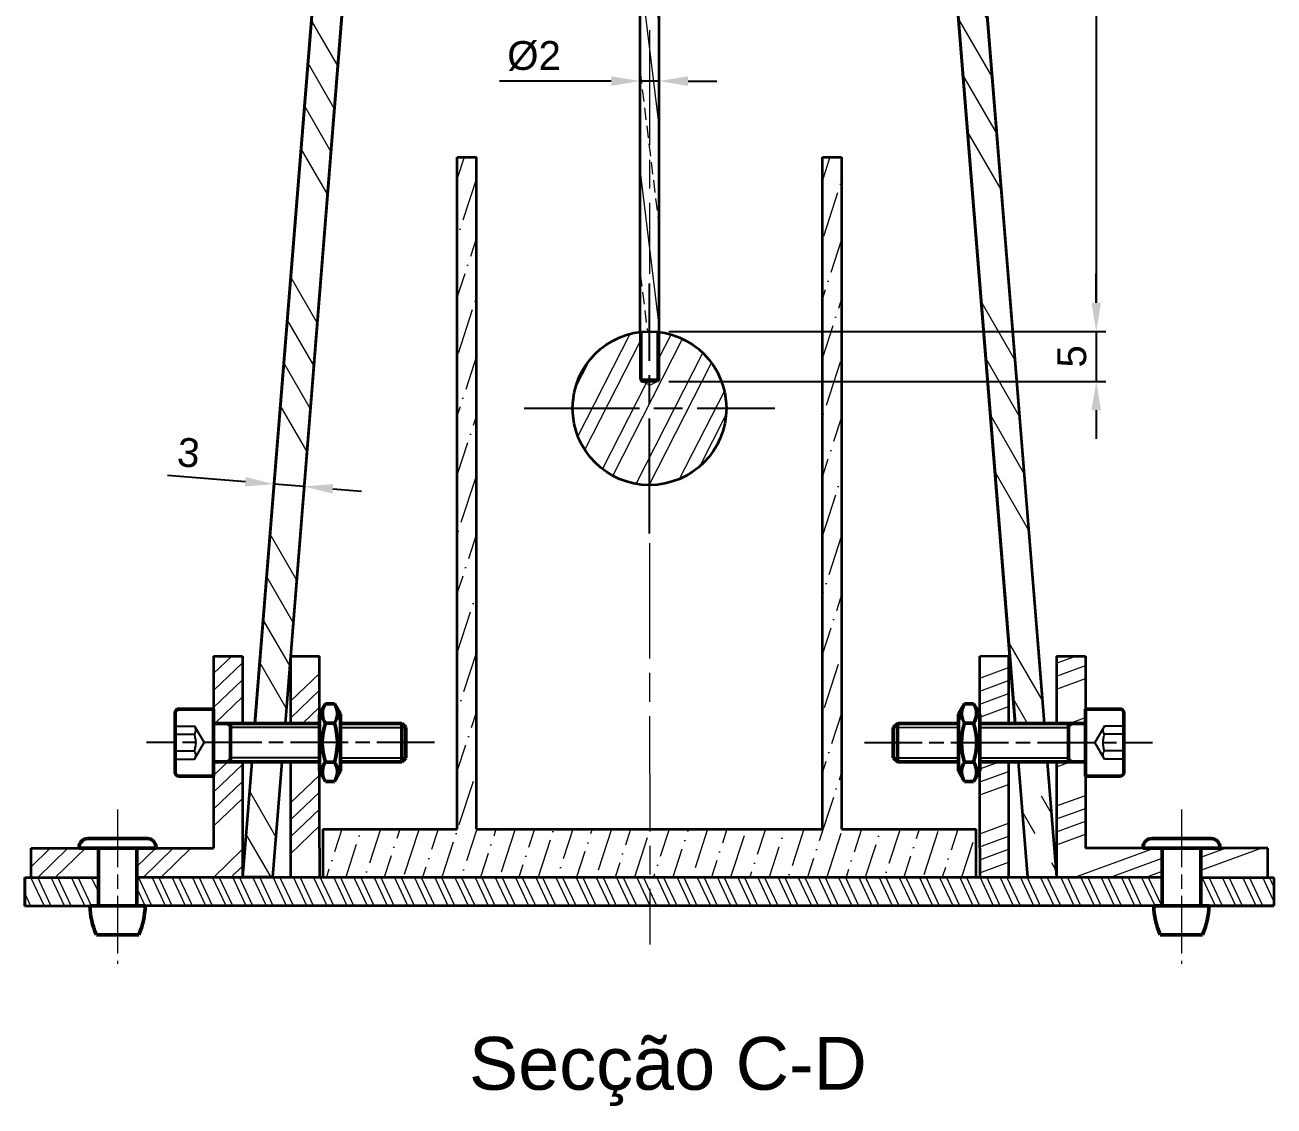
# Model space of a CAD drawing. Header units: millimetres. Extents: x 172 to 840, y -38 to 597.
# Drawn here: x 428.3 to 558.3, y -37.7 to 74.9 of the extents above; entities that cross this region are included whole.
import ezdxf

# ---------------------------------------------------------------- set-up
doc = ezdxf.new("R2010")
doc.units = ezdxf.units.MM
for name, pattern in [('3.1_Seccao$0$AM_ISO02W050', [7.5, 6, -1.5]), ('3.1_Seccao$0$AM_ISO02W050x2', [3.75, 3, -0.75]), ('3.1_Seccao$0$AM_ISO08W050', [18, 12, -1.5, 3, -1.5]), ('3.1_Seccao$0$AM_ISO08W050x2', [9, 6, -0.75, 1.5, -0.75]), ('3.1_Seccao$0$AM_ISO09W050', [22.5, 12, -1.5, 3, -1.5, 3, -1.5]), ('AM_ISO02W050', [7.5, 6, -1.5]), ('AM_ISO08W050', [18, 12, -1.5, 3, -1.5])]:
    doc.linetypes.add(name, pattern=pattern)
for name, color, linetype, lineweight in [('3.1_Seccao$0$AM_0N', 7, 'Continuous', 50), ('3.1_Seccao$0$AM_3N', 6, 'AM_ISO02W050', 25), ('3.1_Seccao$0$AM_4N', 3, 'Continuous', 25), ('3.1_Seccao$0$AM_7', 4, 'AM_ISO08W050', 25), ('3.1_Seccao$0$AM_7N', 4, 'AM_ISO08W050', 25), ('3.1_Seccao$0$Contorno', 7, 'Continuous', 35), ('3.1_Seccao$0$Extremos', 7, '3.1_Seccao$0$AM_ISO09W050', 18), ('3.1_Seccao$0$Inflexão', 7, 'Continuous', 18), ('3.1_Seccao$0$Invisível', 7, '3.1_Seccao$0$AM_ISO02W050', 18), ('3.1_Seccao$0$Tracejado', 4, 'Continuous', 18), ('AM_5', 3, 'Continuous', 18)]:
    doc.layers.add(name, color=color, linetype=linetype, lineweight=lineweight)
doc.layers.add('3.1_Seccao$0$Eixos', color=3, linetype='3.1_Seccao$0$AM_ISO08W050', lineweight=18, plot=False)
doc.styles.add('3.1_Seccao$0$Standard', font='arial.ttf')
doc.styles.get("Standard").update_dxf_attribs({"font": 'arial.ttf'})
doc.dimstyles.new('ISO-25$0', dxfattribs={"dimtxt": 3, "dimasz": 3, "dimexe": 1, "dimexo": 2, "dimgap": 1, "dimtad": 1, "dimdec": 1, "dimtxsty": 'Standard', "dimcen": 2.5, "dimadec": 0, "dimazin": 0, "dimtfac": 1, "dimtdec": 1, "dimtmove": 0, "dimatfit": 3, "dimfxl": 1, "dimarcsym": 0})
doc.dimstyles.new('ISO-25$2', dxfattribs={"dimtxt": 3, "dimasz": 3, "dimexe": 1, "dimexo": 2, "dimgap": 1, "dimtad": 1, "dimdec": 1, "dimtxsty": 'Standard', "dimcen": 2.5, "dimadec": 0, "dimazin": 0, "dimtfac": 1, "dimtdec": 1, "dimtmove": 0, "dimatfit": 3, "dimfxl": 1, "dimarcsym": 0})
pattern_1 = [(300, (139.956, -196.529), (13.19823, 7.62), []), (300, (139.026, -199.998), (13.19823, 7.62), []), (300, (138.096, -203.468), (13.19823, 7.62), []), (300, (137.167, -206.938), (13.19823, 7.62), [])]
pattern_2 = [(115, (139.9559, -196.5288), (-1.726516, -0.805088), []), (115, (140.263, -195.6849), (-1.726516, -0.805088), [])]

# ---------------------------------------------------------------- blocks, each defined once
blk = doc.blocks.new('*D48')
at = {"layer": 'AM_5', "color": 0, "lineweight": -2, "transparency": 16777216}
for p, q in [((489.34, 69.01), (477.71, 69.01)), ((494.34, 69.01), (492.34, 69.01)), ((497.34, 69.01), (500.34, 69.01)), ((492.34, 67.65), (492.34, 68.01)), ((494.34, 67.65), (494.34, 68.01))]:
    blk.add_line(p, q, dxfattribs=at)
at = {"layer": 'AM_5', "color": 0, "transparency": 16777216}
for points in [[(489.34, 69.51), (489.34, 68.51), (492.34, 69.01)], [(497.34, 69.51), (497.34, 68.51), (494.34, 69.01)]]:
    blk.add_solid(points, dxfattribs=at)
at = {"layer": 'Defpoints', "color": 0, "transparency": 16777216}
for p in [(492.34, 69.65), (494.34, 69.65), (494.34, 69.01)]:
    blk.add_point(p, dxfattribs=at)
at = {"layer": 'AM_5', "color": 0, "transparency": 16777216, "insert": (481.31, 71.62), "char_height": 3, "attachment_point": 5}
blk.add_mtext('%%C2', dxfattribs=at)
blk = doc.blocks.new('*D51')
at = {"layer": 'AM_5', "color": 0, "lineweight": -2, "transparency": 16777216}
for p, q in [((451.27, 27.28), (443.17, 27.94)), ((454.12, 25.32), (454.18, 26.05)), ((457.37, 26.79), (454.26, 27.04)), ((460.36, 26.55), (463.35, 26.31)), ((457.23, 25.07), (457.29, 25.8))]:
    blk.add_line(p, q, dxfattribs=at)
at = {"layer": 'AM_5', "color": 0, "transparency": 16777216}
for points in [[(451.31, 27.78), (451.23, 26.79), (454.26, 27.04)], [(460.4, 27.05), (460.32, 26.06), (457.37, 26.79)]]:
    blk.add_solid(points, dxfattribs=at)
at = {"layer": 'Defpoints', "color": 0, "transparency": 16777216}
for p in [(454.28, 27.31), (457.37, 26.79), (457.39, 27.06)]:
    blk.add_point(p, dxfattribs=at)
at = {"layer": 'AM_5', "color": 0, "transparency": 16777216, "insert": (445.35, 30.3), "char_height": 3, "attachment_point": 5, "rotation": 355.4}
blk.add_mtext('3', dxfattribs=at)
blk = doc.blocks.new('*D61')
at = {"layer": 'AM_5', "color": 0, "lineweight": -2, "transparency": 16777216}
blk.add_arc((473.32, 226.12), 9.74, 283.1425, 342.2813, dxfattribs=at)
at = {"layer": 'AM_5', "color": 0, "transparency": 16777216}
for points in [[(482.11, 223.23), (483.09, 223.08), (483.06, 226.12)], [(475.57, 216.13), (475.5, 217.13), (472.55, 216.41)]]:
    blk.add_solid(points, dxfattribs=at)
at = {"layer": 'Defpoints', "color": 0, "transparency": 16777216}
for p in [(473.32, 226.12), (473.32, 226.12), (491.32, 226.12), (477.74, 217.44), (455.39, 2.12)]:
    blk.add_point(p, dxfattribs=at)
at = {"layer": 'AM_5', "color": 0, "transparency": 16777216, "insert": (478.21, 220.82), "char_height": 3, "attachment_point": 5, "rotation": 42.7119}
blk.add_mtext('95°', dxfattribs=at)
blk = doc.blocks.new('*D63')
at = {"layer": 'AM_5', "color": 0, "lineweight": -2, "transparency": 16777216}
for p, q in [((495.32, 123.11), (540.82, 123.11)), ((539.82, 120.11), (539.82, 45.94)), ((495.32, 42.94), (540.82, 42.94))]:
    blk.add_line(p, q, dxfattribs=at)
at = {"layer": 'AM_5', "color": 0, "transparency": 16777216}
for points in [[(539.32, 120.11), (540.32, 120.11), (539.82, 123.11)], [(539.32, 45.94), (540.32, 45.94), (539.82, 42.94)]]:
    blk.add_solid(points, dxfattribs=at)
at = {"layer": 'Defpoints', "color": 0, "transparency": 16777216}
for p in [(493.32, 123.11), (493.32, 42.94), (539.82, 42.94)]:
    blk.add_point(p, dxfattribs=at)
at = {"layer": 'AM_5', "color": 0, "transparency": 16777216, "insert": (537.29, 83.02), "char_height": 3, "attachment_point": 5, "rotation": 90}
blk.add_mtext('80', dxfattribs=at)
blk = doc.blocks.new('*D64')
at = {"layer": 'AM_5', "color": 0, "lineweight": -2, "transparency": 16777216}
for p, q in [((539.82, 45.93), (539.82, 48.93)), ((495.32, 42.93), (540.82, 42.93)), ((539.82, 42.93), (539.82, 37.74)), ((495.32, 37.74), (540.82, 37.74)), ((539.82, 34.74), (539.82, 31.74))]:
    blk.add_line(p, q, dxfattribs=at)
at = {"layer": 'AM_5', "color": 0, "transparency": 16777216}
for points in [[(539.32, 45.93), (540.32, 45.93), (539.82, 42.93)], [(539.32, 34.74), (540.32, 34.74), (539.82, 37.74)]]:
    blk.add_solid(points, dxfattribs=at)
at = {"layer": 'Defpoints', "color": 0, "transparency": 16777216}
for p in [(493.32, 42.93), (493.32, 37.74), (539.82, 37.74)]:
    blk.add_point(p, dxfattribs=at)
at = {"layer": 'AM_5', "color": 0, "transparency": 16777216, "insert": (537.29, 40.34), "char_height": 3, "attachment_point": 5, "rotation": 90}
blk.add_mtext('5', dxfattribs=at)

msp = doc.modelspace()

# ---------------------------------------------------------------- hatches: boundary and pattern name
at = {"layer": '3.1_Seccao$0$Tracejado', "transparency": 33554687}
h = msp.add_hatch(dxfattribs=at)
h.set_pattern_fill('ANSI34', color=256, scale=0.8, angle=255)
h.set_pattern_definition(pattern_1)
edge = h.paths.add_edge_path()
edge.add_line((470.32, 246.12), (489.12, 246.12))
edge.add_line((489.12, 246.12), (491.75, 243.49))
edge.add_line((491.75, 242.95), (491.32, 242.52))
edge.add_line((491.32, 242.52), (491.32, 226.12))
edge.add_line((491.32, 226.12), (473.32, 226.12))
edge.add_line((473.32, 226.12), (455.39, 2.12))
edge.add_line((470.32, 226.24), (470.32, 246.12))
edge.add_line((452.25, 2.12), (470.32, 226.24))
edge.add_line((455.39, 2.12), (452.25, 2.12))
h = msp.add_hatch(dxfattribs=at)
h.set_pattern_fill('ANSI34', color=256, scale=0.8, angle=255)
h.set_pattern_definition(pattern_1)
h.paths.add_polyline_path([(531.39, 2.12), (513.32, 226.12), (495.32, 226.12), (495.32, 242.52), (494.89, 242.95), (494.89, 243.49), (497.52, 246.12), (516.32, 246.12), (516.32, 226.24), (534.4, 2.12)])
edge = h.paths.add_edge_path()
edge.add_line((531.71, -1.88), (532.68, -13.88))
edge.add_line((534.72, -1.88), (535.69, -13.88))
h = msp.add_hatch(dxfattribs=at)
h.set_pattern_fill('ANSI33', color=256, scale=0.4, angle=52)
h.set_pattern_definition([(97, (139.9559, -196.5288), (-2.521067, -0.309548), []), (97, (141.0616, -195.1135), (-2.521067, -0.309548), [1.27, -0.635])])
edge = h.paths.add_edge_path()
edge.add_line((492.34, 42.94), (492.34, 112.49))
edge.add_line((492.34, 42.94), (494.31, 42.94))
edge.add_line((494.34, 37.94), (494.34, 112.49))
edge.add_arc((490.34, 112.49), 2, 0, 51.2924)
edge.add_spline(control_points=[(490.64, 121.78), (490.61, 121.72), (490.58, 121.67), (490.52, 121.55), (490.49, 121.49), (490.46, 121.4), (490.44, 121.36), (490.41, 121.28), (490.4, 121.25), (490.36, 121.11), (490.33, 121.01), (490.29, 120.83), (490.27, 120.76), (490.22, 120.54), (490.2, 120.43), (490.16, 120.18), (490.14, 120.06), (490.07, 119.64), (490.02, 119.34), (489.94, 118.74), (489.91, 118.43), (489.88, 117.9), (489.88, 117.65), (489.89, 117.15), (489.91, 116.89), (489.99, 116.4), (490.05, 116.16), (490.2, 115.7), (490.31, 115.48), (490.48, 115.19), (490.54, 115.1), (490.66, 114.94), (490.72, 114.86), (490.87, 114.7), (490.96, 114.61), (491.13, 114.44), (491.23, 114.35), (491.41, 114.19), (491.5, 114.12), (491.59, 114.05)], knot_values=[3.081035, 3.081035, 3.081035, 3.081035, 3.277809, 3.277809, 3.474583, 3.474583, 3.589021, 3.589021, 3.703459, 3.703459, 4.031854, 4.031854, 4.267018, 4.267018, 4.620797, 4.620797, 4.974576, 4.974576, 5.817203, 5.817203, 6.659829, 6.659829, 7.356631, 7.356631, 8.12125, 8.12125, 8.885868, 8.885868, 9.650487, 9.650487, 9.966106, 9.966106, 10.281726, 10.281726, 10.655249, 10.655249, 11.028772, 11.028772, 11.368108, 11.368108, 11.368108, 11.368108], degree=3, periodic=0)
edge.add_spline(control_points=[(492.34, 120.72), (492.34, 120.72), (492.33, 120.7), (492.29, 120.6), (492.25, 120.45), (492.18, 120.13), (492.16, 120), (492.11, 119.73), (492.09, 119.6), (492.02, 119.2), (491.99, 118.94), (491.9, 118.23), (491.87, 117.8), (491.89, 117.14), (491.93, 116.89), (492.01, 116.6), (492.04, 116.51), (492.09, 116.39), (492.12, 116.35), (492.18, 116.25), (492.23, 116.17), (492.4, 115.99), (492.51, 115.89), (492.78, 115.65), (492.78, 115.66), (492.78, 115.66)], knot_values=[3.081035, 3.081035, 3.081035, 3.081035, 3.501861, 3.501861, 4.307435, 4.307435, 4.709104, 4.709104, 5.110774, 5.110774, 5.914113, 5.914113, 7.398486, 7.398486, 8.611286, 8.611286, 9.240252, 9.240252, 9.668711, 9.668711, 10.354076, 10.354076, 11.039441, 11.039441, 11.800283, 11.800283, 11.800283, 11.800283], degree=3, periodic=0)
edge.add_arc((490.34, 112.49), 4, 0.0006, 52.4094)
edge.add_spline(control_points=[(494.33, 120.72), (494.33, 120.72), (494.34, 120.7), (494.39, 120.6), (494.43, 120.45), (494.5, 120.13), (494.52, 120), (494.56, 119.73), (494.59, 119.6), (494.65, 119.2), (494.69, 118.94), (494.78, 118.23), (494.81, 117.8), (494.78, 117.14), (494.75, 116.89), (494.67, 116.6), (494.64, 116.51), (494.58, 116.39), (494.56, 116.35), (494.5, 116.25), (494.44, 116.17), (494.28, 115.99), (494.17, 115.89), (493.99, 115.73), (493.93, 115.68), (493.86, 115.63)], knot_values=[3.081035, 3.081035, 3.081035, 3.081035, 3.501861, 3.501861, 4.307435, 4.307435, 4.709104, 4.709104, 5.110774, 5.110774, 5.914113, 5.914113, 7.398486, 7.398486, 8.611286, 8.611286, 9.240252, 9.240252, 9.668711, 9.668711, 10.354076, 10.354076, 11.039441, 11.039441, 11.319269, 11.319269, 11.319269, 11.319269], degree=3, periodic=0)
edge.add_line((495.08, 114.04), (493.86, 115.63))
edge.add_spline(control_points=[(496.03, 121.78), (496.07, 121.72), (496.1, 121.67), (496.16, 121.55), (496.18, 121.49), (496.22, 121.4), (496.24, 121.36), (496.26, 121.28), (496.28, 121.25), (496.32, 121.11), (496.35, 121.01), (496.39, 120.83), (496.41, 120.76), (496.45, 120.54), (496.47, 120.43), (496.52, 120.18), (496.54, 120.06), (496.61, 119.64), (496.66, 119.34), (496.73, 118.74), (496.76, 118.43), (496.79, 117.9), (496.8, 117.65), (496.79, 117.15), (496.76, 116.89), (496.69, 116.4), (496.63, 116.16), (496.47, 115.7), (496.37, 115.48), (496.19, 115.19), (496.14, 115.1), (496.02, 114.94), (495.95, 114.86), (495.8, 114.7), (495.72, 114.61), (495.54, 114.44), (495.45, 114.35), (495.27, 114.19), (495.18, 114.12), (495.09, 114.05)], knot_values=[3.081035, 3.081035, 3.081035, 3.081035, 3.277809, 3.277809, 3.474583, 3.474583, 3.589021, 3.589021, 3.703459, 3.703459, 4.031854, 4.031854, 4.267018, 4.267018, 4.620797, 4.620797, 4.974576, 4.974576, 5.817203, 5.817203, 6.659829, 6.659829, 7.356631, 7.356631, 8.12125, 8.12125, 8.885868, 8.885868, 9.650487, 9.650487, 9.966106, 9.966106, 10.281726, 10.281726, 10.655249, 10.655249, 11.028772, 11.028772, 11.368108, 11.368108, 11.368108, 11.368108], degree=3, periodic=0)
edge.add_spline(control_points=[(493.34, 123.11), (493.67, 123.07), (494.65, 122.95), (496.17, 122.07), (496.72, 119.15), (497.15, 115.93), (495.53, 114.4), (495.08, 114.04)], knot_values=[0, 0, 0, 0, 1.015842, 2.968754, 4.686662, 9.690498, 11.378406, 11.378406, 11.378406, 11.378406], degree=3, periodic=0)
edge.add_spline(control_points=[(493.34, 123.11), (493, 123.07), (492.03, 122.95), (490.51, 122.07), (489.95, 119.15), (489.52, 115.93), (491.14, 114.4), (491.6, 114.04)], knot_values=[0, 0, 0, 0, 1.015842, 2.968754, 4.686662, 9.690498, 11.378406, 11.378406, 11.378406, 11.378406], degree=3, periodic=0)
edge.add_spline(control_points=[(493.34, 121.1), (493.41, 121.11), (493.26, 121.09), (493.05, 121.05), (492.98, 121.04), (492.86, 121.01), (492.81, 120.99), (492.72, 120.96), (492.67, 120.94), (492.53, 120.87), (492.46, 120.82), (492.37, 120.75), (492.35, 120.73), (492.34, 120.72)], knot_values=[0, 0, 0, 0, 0.542862, 0.542862, 0.942699, 0.942699, 1.275435, 1.275435, 1.60817, 1.60817, 2.27364, 2.27364, 2.860374, 2.860374, 2.860374, 2.860374], degree=3, periodic=0)
edge.add_spline(control_points=[(493.34, 121.1), (493.26, 121.11), (493.41, 121.09), (493.63, 121.05), (493.7, 121.04), (493.82, 121.01), (493.86, 120.99), (493.96, 120.96), (494.01, 120.94), (494.14, 120.87), (494.22, 120.82), (494.31, 120.75), (494.33, 120.73), (494.33, 120.72)], knot_values=[0, 0, 0, 0, 0.542862, 0.542862, 0.942699, 0.942699, 1.275435, 1.275435, 1.60817, 1.60817, 2.27364, 2.27364, 2.860374, 2.860374, 2.860374, 2.860374], degree=3, periodic=0)
h = msp.add_hatch(dxfattribs=at)
h.set_pattern_fill('ANSI36', color=256, scale=0.6, angle=207)
h.set_pattern_definition([(252, (139.9559, -196.5288), (0.781577, -3.759262), [4.7625, -0.9525, 0, -0.9525])])
h.paths.add_polyline_path([(459.32, -8.91), (473.32, -8.91), (473.32, 61.09), (475.32, 61.09), (475.32, -8.91), (511.32, -8.91), (511.32, 61.09), (513.32, 61.09), (513.32, -8.91), (527.32, -8.91), (527.32, -13.88), (459.32, -13.88)])
h = msp.add_hatch(dxfattribs=at)
h.set_pattern_fill('ANSI32', color=256, scale=0.4, angle=198)
h.set_pattern_definition([(243, (139.956, -196.5288), (3.394735, -1.729704), []), (243, (138.2477, -197.0838), (3.394735, -1.729704), [])])
h.paths.add_polyline_path([(492.5, 37.74), (492.54, 37.74), (492.34, 37.94), (492.34, 42.87, 0.378547), (485.32, 34.94), (493.32, 34.94), (493.32, 37.35)])
h.paths.add_polyline_path([(493.32, 34.94), (485.32, 34.94, 0.414742), (493.34, 26.94)])
h.paths.add_polyline_path([(494.33, 42.87), (494.32, 38.14), (494.32, 37.87), (494.32, 37.87), (494.11, 37.67), (494.11, 37.67), (494.14, 37.67), (493.32, 37.29), (493.32, 34.94), (501.32, 34.94, 0.377759)])
h.paths.add_polyline_path([(501.32, 34.94), (493.32, 34.94), (493.34, 26.94, 0.413685)])
at = {"layer": '3.1_Seccao$0$Tracejado'}
h = msp.add_hatch(dxfattribs=at)
h.set_pattern_fill('ANSI34', color=256, scale=0.4, angle=179)
h.set_pattern_definition([(224, (-25.801, 0), (5.2933, -5.48137), []), (224, (-27.597, 0.031), (5.2933, -5.48137), []), (224, (-29.393, 0.063), (5.2933, -5.48137), []), (224, (-31.1884, 0.094), (5.2933, -5.48137), [])])
h.paths.add_polyline_path([(447.96, -10.88), (439.96, -10.88), (439.96, -13.88), (450.96, -13.88), (450.96, -1.88), (447.96, -1.88), (447.96, -3.38), (447.96, -3.38)])
h.paths.add_polyline_path([(428.96, -10.88), (428.96, -13.91), (435.96, -13.91), (435.96, -10.88)])
h.paths.add_polyline_path([(450.96, 9.12), (447.96, 9.12), (447.96, 3.62), (447.96, 3.62), (447.96, 2.12), (450.96, 2.12)])
h.paths.add_polyline_path([(455.96, 2.12), (458.96, 2.12), (458.96, 9.12), (455.96, 9.12)])
h.paths.add_polyline_path([(455.96, -13.88), (458.96, -13.88), (458.96, -10.88), (458.96, -1.88), (455.96, -1.88)])
h = msp.add_hatch(dxfattribs=at)
h.set_pattern_fill('ANSI34', color=256, scale=0.4, angle=335)
h.set_pattern_definition([(20, (-25.801, 0), (-2.60619, 7.16046), []), (20, (-24.173, -0.759), (-2.60619, 7.16046), []), (20, (-22.5455, -1.518), (-2.60619, 7.16046), []), (20, (-20.918, -2.277), (-2.60619, 7.16046), [])])
h.paths.add_polyline_path([(527.69, 2.12), (530.69, 2.12), (530.69, 9.14), (527.69, 9.12)])
h.paths.add_polyline_path([(538.69, 9.12), (535.69, 9.12), (535.69, 2.12), (538.69, 2.12), (538.69, 3.62)])
h.paths.add_polyline_path([(538.69, -1.88), (535.69, -1.88), (535.69, -13.88), (546.69, -13.88), (546.69, -10.88), (544.69, -10.88), (538.69, -10.88)])
h.paths.add_polyline_path([(550.69, -10.88), (550.69, -13.91), (557.69, -13.91), (557.69, -10.88)])
h.paths.add_polyline_path([(530.69, -1.88), (527.69, -1.88), (527.69, -10.88), (527.69, -13.88), (530.69, -13.88)])
at = {"layer": '3.1_Seccao$0$Tracejado', "transparency": 33554687}
h = msp.add_hatch(dxfattribs=at)
h.set_pattern_fill('ANSI34', color=256, scale=0.8, angle=255)
h.set_pattern_definition(pattern_1)
h.paths.add_polyline_path([(455.07, -1.88), (451.93, -1.88), (450.96, -13.88), (454.1, -13.88)])
h = msp.add_hatch(dxfattribs=at)
h.set_pattern_fill('ANSI32', color=256, scale=0.2, angle=70)
h.set_pattern_definition(pattern_2)
h.paths.add_polyline_path([(428.32, -13.91), (435.96, -13.91), (435.96, -16.88), (428.32, -16.91)])
h = msp.add_hatch(dxfattribs=at)
h.set_pattern_fill('ANSI32', color=256, scale=0.2, angle=70)
h.set_pattern_definition(pattern_2)
h.paths.add_polyline_path([(439.96, -13.88), (439.96, -16.88), (546.69, -16.88), (546.69, -13.88)])
h = msp.add_hatch(dxfattribs=at)
h.set_pattern_fill('ANSI32', color=256, scale=0.2, angle=70)
h.set_pattern_definition(pattern_2)
h.paths.add_polyline_path([(550.69, -13.91), (558.32, -13.91), (558.32, -16.89), (550.69, -16.88)])

# ---------------------------------------------------------------- linework, layer by layer
at = {"layer": '3.1_Seccao$0$AM_0N'}
for p, q in [((459.59, 4.16), (458.96, 3.07)), ((460.53, 4.16), (459.59, 4.16)), ((460.53, 4.16), (461.16, 3.07)), ((526.12, 4.16), (525.49, 3.07)), ((526.12, 4.16), (527.06, 4.16)), ((527.06, 4.16), (527.69, 3.07)), ((443.96, -2.98), (443.96, 3.22)), ((444.36, 3.62), (447.96, 3.62)), ((447.96, 2.12), (447.96, 3.62)), ((447.96, 3.62), (447.96, 2.12)), ((447.96, 2.12), (447.96, 3.62)), ((458.96, 3.07), (458.96, -2.83)), ((461.16, 3.07), (461.16, -2.83)), ((525.49, 3.07), (525.49, -2.83)), ((527.69, 3.07), (527.69, -2.83)), ((538.69, 3.62), (538.69, 2.12)), ((542.29, 3.62), (538.69, 3.62)), ((538.69, 2.12), (538.69, 3.62)), ((542.69, -2.98), (542.69, 3.22)), ((447.96, -1.88), (447.96, 2.12)), ((447.96, 2.12), (447.96, -1.88)), ((447.96, 2.12), (458.96, 2.12)), ((447.96, -1.88), (447.96, 2.12)), ((449.71, 2.12), (449.71, -1.88)), ((460.53, 2.14), (459.59, 2.14)), ((461.16, 2.12), (467.53, 2.12)), ((467.53, 2.12), (467.96, 1.69)), ((467.53, 2.12), (467.53, -1.88)), ((467.53, 2.12), (467.53, -1.88)), ((467.96, 1.69), (467.96, -1.45)), ((519.12, 2.12), (518.69, 1.69)), ((518.69, 1.69), (518.69, -1.45)), ((519.12, 2.12), (519.12, -1.88)), ((519.12, 2.12), (525.49, 2.12)), ((526.12, 2.14), (527.06, 2.14)), ((538.69, 2.12), (527.69, 2.12)), ((536.94, 2.12), (536.94, -1.88)), ((538.69, 2.12), (538.69, -1.88)), ((538.69, -1.88), (538.69, 2.12)), ((447.96, -3.38), (447.96, -1.88)), ((447.96, -1.88), (447.96, -3.38)), ((447.96, -3.38), (447.96, -1.88)), ((447.96, -1.88), (458.96, -1.88)), ((460.53, -1.9), (459.59, -1.9)), ((467.53, -1.88), (461.16, -1.88)), ((467.53, -1.88), (467.96, -1.45)), ((519.12, -1.88), (518.69, -1.45)), ((519.12, -1.88), (525.49, -1.88)), ((526.12, -1.9), (527.06, -1.9)), ((538.69, -1.88), (527.69, -1.88)), ((538.69, -1.88), (538.69, -3.38)), ((538.69, -3.38), (538.69, -1.88)), ((444.36, -3.38), (447.96, -3.38)), ((459.59, -3.92), (458.96, -2.83)), ((460.53, -3.92), (461.16, -2.83)), ((526.12, -3.92), (525.49, -2.83)), ((527.06, -3.92), (527.69, -2.83)), ((542.29, -3.38), (538.69, -3.38)), ((460.53, -3.92), (459.59, -3.92)), ((526.12, -3.92), (527.06, -3.92)), ((434.86, -9.88), (441.06, -9.88)), ((545.59, -9.88), (551.79, -9.88)), ((433.96, -10.88), (435.96, -10.88)), ((435.96, -10.88), (439.96, -10.88)), ((435.96, -16.88), (435.96, -10.88)), ((439.96, -10.88), (439.96, -16.88)), ((439.96, -10.88), (441.96, -10.88)), ((544.69, -10.88), (544.69, -10.78)), ((544.69, -10.88), (546.69, -10.88)), ((546.69, -10.88), (550.69, -10.88)), ((546.69, -16.88), (546.69, -10.88)), ((550.69, -10.88), (550.69, -16.88)), ((550.69, -10.88), (552.69, -10.88)), ((552.69, -10.88), (552.69, -10.78)), ((435.08, -16.88), (435.96, -16.88)), ((435.96, -16.88), (439.96, -16.88)), ((439.96, -16.88), (440.84, -16.88)), ((545.81, -16.88), (546.69, -16.88)), ((546.69, -16.88), (550.69, -16.88)), ((550.69, -16.88), (551.57, -16.88)), ((435.76, -19.88), (440.16, -19.88)), ((546.49, -19.88), (550.89, -19.88))]:
    msp.add_line(p, q, dxfattribs=at)
at = {"layer": '3.1_Seccao$0$AM_0N', "extrusion": (0, 0, -1)}
for centre, radius, start, end in [((-461.06, 3.15), 1.79, 325.5615, 25.5615), ((-459.05, 3.15), 1.79, 154.4385, 214.4385), ((-542.29, 3.22), 0.4, 90, 180), ((-465.95, 0.12), 6.68, 342.383, 17.617), ((-454.16, 0.12), 6.68, 162.383, 197.617), ((-461.06, -2.91), 1.79, 334.4385, 34.4385), ((-459.05, -2.91), 1.79, 145.5615, 205.5615), ((-542.29, -2.98), 0.4, 180, 270)]:
    msp.add_arc(centre, radius, start, end, dxfattribs=at)
at = {"layer": '3.1_Seccao$0$AM_0N'}
for centre, radius, start, end in [((527.59, 3.15), 1.79, 154.4385, 214.4385), ((525.58, 3.15), 1.79, 325.5615, 25.5615), ((444.36, 3.22), 0.4, 90, 180), ((532.48, 0.12), 6.68, 162.383, 197.617), ((520.69, 0.12), 6.68, 342.383, 17.617), ((527.59, -2.91), 1.79, 145.5615, 205.5615), ((525.58, -2.91), 1.79, 334.4385, 34.4385), ((444.36, -2.98), 0.4, 180, 270), ((434.86, -10.78), 0.9, 90, 180), ((441.06, -10.78), 0.9, 0, 90), ((545.59, -10.78), 0.9, 90, 180), ((551.79, -10.78), 0.9, 0, 90), ((443.07, -16.65), 8, 181.6868, 203.8557), ((432.84, -16.65), 8, 336.1443, 358.3132), ((553.8, -16.65), 8, 181.6868, 203.8557), ((543.57, -16.65), 8, 336.1443, 358.3132)]:
    msp.add_arc(centre, radius, start, end, dxfattribs=at)
at = {"layer": '3.1_Seccao$0$AM_3N', "linetype": '3.1_Seccao$0$AM_ISO02W050x2'}
for p, q in [((443.96, 1.85), (445.96, 1.85)), ((445.96, 1.85), (446.96, 0.12)), ((540.69, 1.85), (539.69, 0.12)), ((542.69, 1.85), (540.69, 1.85)), ((443.96, 0.99), (445.96, 0.99)), ((445.96, -1.61), (446.96, 0.12)), ((540.69, -1.61), (539.69, 0.12)), ((542.69, 0.99), (540.69, 0.99)), ((443.96, -0.74), (445.96, -0.74)), ((542.69, -0.74), (540.69, -0.74)), ((443.96, -1.61), (445.96, -1.61)), ((542.69, -1.61), (540.69, -1.61))]:
    msp.add_line(p, q, dxfattribs=at)
for centre, radius, start, end in [((445.4, 1.42), 0.705, 322.1211, 37.8789), ((443.51, 0.12), 2.6, 340.5288, 19.4712), ((445.4, -1.18), 0.705, 322.1211, 37.8789)]:
    msp.add_arc(centre, radius, start, end, dxfattribs=at)
at = {"layer": '3.1_Seccao$0$AM_3N', "linetype": '3.1_Seccao$0$AM_ISO02W050x2', "extrusion": (0, 0, -1)}
for centre, radius, start, end in [((-541.24, 1.42), 0.705, 322.1211, 37.8789), ((-543.14, 0.12), 2.6, 340.5288, 19.4712), ((-541.24, -1.18), 0.705, 322.1211, 37.8789)]:
    msp.add_arc(centre, radius, start, end, dxfattribs=at)
at = {"layer": '3.1_Seccao$0$AM_4N'}
for p, q in [((449.71, 1.69), (449.28, 2.12)), ((458.96, 1.69), (449.71, 1.69)), ((461.16, 1.69), (467.96, 1.69)), ((518.69, 1.69), (525.49, 1.73)), ((527.69, 1.69), (536.94, 1.69)), ((536.94, 1.69), (537.37, 2.12)), ((449.71, -1.45), (449.28, -1.88)), ((458.96, -1.45), (449.71, -1.45)), ((461.16, -1.45), (467.96, -1.45)), ((518.69, -1.45), (525.49, -1.48)), ((527.69, -1.45), (536.94, -1.45)), ((536.94, -1.45), (537.37, -1.88))]:
    msp.add_line(p, q, dxfattribs=at)
at = {"layer": '3.1_Seccao$0$AM_7'}
for p, q in [((493.32, 21.88), (493.32, 47.94)), ((480.27, 34.94), (506.38, 34.94))]:
    msp.add_line(p, q, dxfattribs=at)
at = {"layer": '3.1_Seccao$0$AM_7N', "linetype": '3.1_Seccao$0$AM_ISO08W050x2'}
for p, q in [((470.96, 0.12), (440.96, 0.12)), ((515.69, 0.12), (545.69, 0.12))]:
    msp.add_line(p, q, dxfattribs=at)
at = {"layer": '3.1_Seccao$0$Contorno'}
for p, q in [((452.25, 2.12), (470.32, 226.24)), ((470.32, 226.24), (452.81, 9.12)), ((516.32, 226.24), (533.83, 9.12)), ((516.32, 226.24), (534.4, 2.12)), ((473.32, 226.12), (455.39, 2.12)), ((531.39, 2.12), (513.32, 226.12)), ((464.45, 116.12), (455.96, 9.12)), ((522.19, 116.12), (530.82, 9.12)), ((492.34, 42.94), (492.34, 112.49)), ((494.34, 37.94), (494.34, 112.49)), ((473.32, -8.91), (473.32, 61.09)), ((473.32, 61.09), (475.32, 61.09)), ((475.32, -8.91), (475.32, 61.09)), ((511.32, -8.91), (511.32, 61.09)), ((511.32, 61.09), (513.32, 61.09)), ((513.32, 61.09), (513.32, -8.91)), ((492.34, 42.94), (492.34, 37.94)), ((492.34, 37.94), (494.34, 37.94)), ((492.34, 37.94), (492.54, 37.74)), ((492.54, 37.74), (493.41, 37.74)), ((494.11, 37.74), (493.24, 37.74)), ((494.34, 37.94), (494.11, 37.74)), ((447.96, 9.12), (447.96, -10.88)), ((447.96, 9.12), (450.96, 9.12)), ((450.96, 9.12), (450.96, 2.12)), ((452.81, 9.12), (452.25, 2.12)), ((455.96, 9.12), (455.39, 2.12)), ((455.96, 9.12), (455.96, 2.12)), ((455.96, 9.12), (458.96, 9.12)), ((458.96, -10.88), (458.96, 9.12)), ((527.69, 9.12), (530.69, 9.14)), ((527.69, -10.88), (527.69, 9.12)), ((530.69, 9.14), (530.69, 2.12)), ((530.82, 9.14), (531.39, 2.12)), ((533.83, 9.12), (534.4, 2.12)), ((535.69, 9.12), (535.69, 2.12)), ((535.69, 9.12), (538.69, 9.12)), ((538.69, 9.12), (538.69, -10.88)), ((455.39, 2.12), (452.25, 2.12)), ((459.59, 2.14), (460.53, 2.14)), ((525.49, 2.12), (525.49, -1.88)), ((534.4, 2.12), (531.39, 2.12)), ((451.93, -1.88), (450.96, -13.88)), ((450.96, -1.88), (450.96, -13.88)), ((455.07, -1.88), (454.1, -13.88)), ((455.96, -1.88), (455.96, -13.88)), ((530.69, -1.88), (530.69, -13.88)), ((531.71, -1.88), (532.68, -13.88)), ((534.72, -1.88), (535.69, -13.88)), ((535.69, -1.88), (535.69, -13.88)), ((459.32, -8.91), (459.32, -13.88)), ((459.32, -8.91), (473.32, -8.91)), ((475.32, -8.91), (511.32, -8.91)), ((513.32, -8.91), (527.32, -8.91)), ((527.32, -13.88), (527.32, -8.91)), ((428.96, -13.88), (428.96, -10.88)), ((428.96, -10.88), (447.96, -10.88)), ((458.96, -10.88), (458.96, -13.88)), ((527.69, -10.88), (527.69, -13.88)), ((557.69, -10.88), (538.69, -10.88)), ((557.69, -13.88), (557.69, -10.88)), ((428.32, -13.91), (428.32, -16.91)), ((428.32, -16.91), (428.32, -13.91)), ((428.32, -13.91), (435.96, -13.91)), ((435.96, -16.88), (435.96, -13.91)), ((439.96, -13.88), (546.69, -13.88)), ((439.96, -13.88), (439.96, -16.88)), ((453.97, -13.88), (450.96, -13.88)), ((459.32, -13.88), (527.32, -13.88)), ((459.32, -13.88), (527.32, -13.88)), ((532.68, -13.88), (535.69, -13.88)), ((546.69, -13.88), (546.69, -16.88)), ((550.69, -13.91), (558.32, -13.91)), ((550.69, -13.91), (550.69, -16.88)), ((558.32, -13.91), (558.32, -16.89)), ((550.69, -16.88), (428.32, -16.91)), ((428.32, -16.91), (435.96, -16.88)), ((546.69, -16.88), (439.96, -16.88)), ((558.32, -16.89), (550.69, -16.88)), ((550.69, -16.88), (558.32, -16.89))]:
    msp.add_line(p, q, dxfattribs=at)
msp.add_circle((493.32, 34.94), 8, dxfattribs=at)
at = {"layer": '3.1_Seccao$0$Eixos'}
for p, q in [((493.31, 218.32), (493.32, 48.94)), ((493.32, 20.88), (493.35, -20.91))]:
    msp.add_line(p, q, dxfattribs=at)
at = {"layer": '3.1_Seccao$0$Eixos', "linetype": '3.1_Seccao$0$AM_ISO08W050x2'}
for p, q in [((437.96, -6.85), (437.96, -22.92)), ((548.69, -6.85), (548.69, -22.91))]:
    msp.add_line(p, q, dxfattribs=at)
at = {"layer": '3.1_Seccao$0$Extremos'}
msp.add_line((493.31, 31.05), (493.31, 31.05), dxfattribs=at)
at = {"layer": '3.1_Seccao$0$Inflexão'}
for p, q in [((492.34, 42.94), (494.31, 42.94)), ((492.54, 42.94), (492.54, 37.74)), ((494.11, 42.94), (494.11, 37.74)), ((492.34, 37.94), (494.31, 37.94))]:
    msp.add_line(p, q, dxfattribs=at)
at = {"layer": '3.1_Seccao$0$Invisível'}
for p, q in [((492.34, 42.94), (494.32, 42.93)), ((492.54, 42.94), (492.54, 37.74)), ((492.54, 37.8), (492.54, 42.94)), ((494.11, 42.94), (494.11, 37.74)), ((494.11, 37.8), (494.11, 42.94)), ((494.34, 42.89), (494.34, 37.94)), ((493.32, 37.74), (492.54, 37.74)), ((493.34, 37.35), (492.54, 37.74)), ((493.32, 37.74), (494.11, 37.74)), ((493.34, 37.35), (494.11, 37.74)), ((428.32, -16.91), (558.32, -16.88))]:
    msp.add_line(p, q, dxfattribs=at)

# ---------------------------------------------------------------- texts
at = {"layer": '3.1_Seccao$0$Contorno', "insert": (474.53, -30.53), "char_height": 5.5, "attachment_point": 1, "style": '3.1_Seccao$0$Standard'}
msp.add_mtext_dynamic_manual_height_columns('Secção C-D', width=54.9627, gutter_width=12.5, heights=[0], dxfattribs=at)

# ---------------------------------------------------------------- dimensions: what is measured, and where the dimension line sits
at = {"layer": 'AM_5'}
dim = msp.add_angular_dim_2l(base=(477.74, 217.44), line1=((491.32, 226.12), (473.32, 226.12)), line2=((473.32, 226.12), (455.39, 2.12)), dimstyle='ISO-25$2', override={"dimpost": ''}, dxfattribs=at)
dim.commit()
dim.dimension.update_dxf_attribs({"geometry": '*D61', "text_midpoint": (478.21, 220.82)})
for base, p1, p2, picture, middle in [((539.82, 42.94), (493.32, 123.11), (493.32, 42.94), '*D63', (537.29, 83.02)), ((539.82, 37.74), (493.32, 42.93), (493.32, 37.74), '*D64', (537.29, 40.34))]:
    dim = msp.add_linear_dim(base=base, p1=p1, p2=p2, angle=90, dimstyle='ISO-25$0', override={"dimdec": 0, "dimpost": ''}, dxfattribs=at)
    dim.commit()
    dim.dimension.update_dxf_attribs({"geometry": picture, "text_midpoint": middle})
dim = msp.add_linear_dim(base=(494.34, 69.01), p1=(492.34, 69.65), p2=(494.34, 69.65), text='%%C2', dimstyle='ISO-25$0', dxfattribs=at)
dim.commit()
dim.dimension.update_dxf_attribs({"geometry": '*D48', "text_midpoint": (481.31, 69.01), "dimtype": 160})
dim = msp.add_linear_dim(base=(457.37, 26.79), p1=(454.28, 27.31), p2=(457.39, 27.06), angle=355.4, text='3', dimstyle='ISO-25$0', override={"dimtad": 3}, dxfattribs=at)
dim.commit()
dim.dimension.update_dxf_attribs({"geometry": '*D51', "text_midpoint": (445.14, 27.78), "dimtype": 161})

doc.saveas('drawing.dxf')
